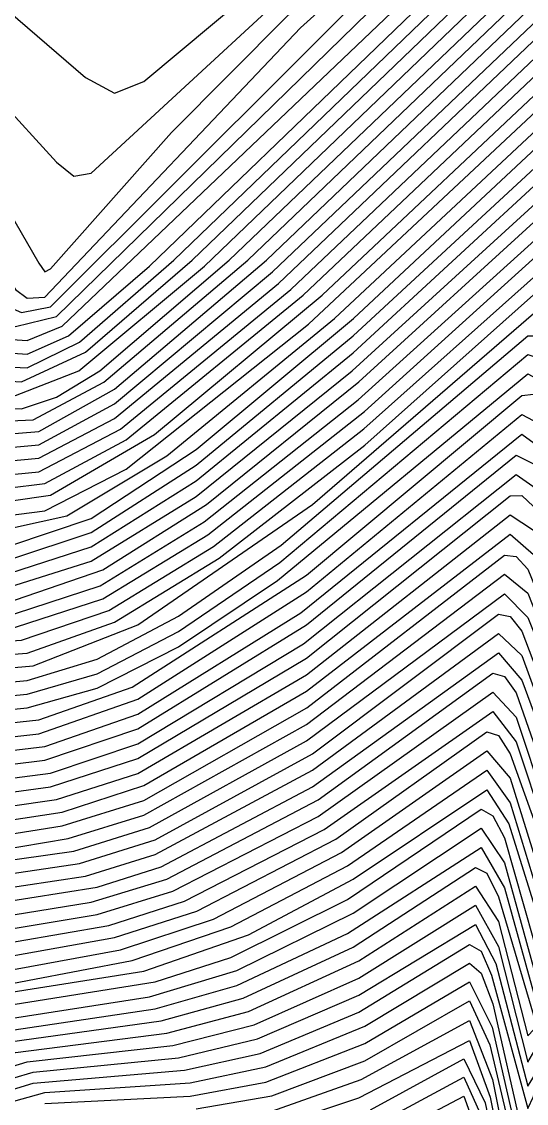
# Model space of a CAD drawing. Header units: inches. Extents: x 2608994 to 2618701, y 1261813 to 1271655.
# Drawn here: x 2617342 to 2617446.1, y 1262908.6 to 1263132 of the extents above; entities that cross this region are included whole.
import ezdxf

# ---------------------------------------------------------------- set-up
doc = ezdxf.new("R2010")
doc.units = ezdxf.units.IN
doc.header["$MEASUREMENT"] = 0

msp = doc.modelspace()

# ---------------------------------------------------------------- linework, layer by layer
for points, elevation in [([(2617301.44, 1262891.92), (2617326.4, 1262912.12), (2617343.2, 1262917.18), (2617373.2, 1262920.56), (2617390, 1262924.84), (2617411.6, 1262934.5), (2617435.6, 1262949.55), (2617440.4, 1262941.01), (2617446.4, 1262917.11), (2617448.8, 1262921.28), (2617468, 1263007.69), (2617517.2, 1263258.87), (2617774, 1264604.32)], 341), ([(2617304.58, 1262891.92), (2617327.6, 1262910.11), (2617344.4, 1262915.07), (2617374.4, 1262918.01), (2617390.67, 1262921.92), (2617411.6, 1262930.97), (2617435.6, 1262945.54), (2617439.83, 1262937.52), (2617446.4, 1262912.19), (2617447.6, 1262914.04), (2617466.8, 1262998.66), (2617512.4, 1263231), (2617773.83, 1264600.72)], 342), ([(2616780.51, 1262458.72), (2616929.2, 1262617.09), (2617034.8, 1262723.72), (2617136.8, 1262819.23), (2617177.6, 1262854.21), (2617207.6, 1262877.39), (2617224.4, 1262886.87), (2617242.4, 1262891.42), (2617256.8, 1262891.23), (2617297.6, 1262885.41), (2617299.36, 1262893.12), (2617325.2, 1262914.22), (2617340.8, 1262919.1), (2617372, 1262923.11), (2617388.8, 1262927.57), (2617411.6, 1262938.02), (2617435.6, 1262953.48), (2617440.4, 1262946.19), (2617446.4, 1262922.55), (2617448.8, 1262925.14), (2617468, 1263010.82), (2617518.4, 1263268.1), (2617772.43, 1264598.32)], 340), ([(2616754.43, 1262456.32), (2616900.98, 1262614.72), (2617016.8, 1262732.44), (2617127.2, 1262836.63), (2617171.6, 1262875.38), (2617204, 1262901.19), (2617217.2, 1262907.26), (2617232.8, 1262908.27), (2617289.2, 1262892.76), (2617300.95, 1262906.32), (2617320.92, 1262920.72), (2617334.8, 1262925.37), (2617368.4, 1262930.65), (2617386.4, 1262936.08), (2617410.4, 1262947.89), (2617436.8, 1262965.46), (2617441.6, 1262958.32), (2617447.6, 1262936.62), (2617450, 1262940.21), (2617469.2, 1263026.13), (2617529.2, 1263333.01), (2617770.34, 1264594.72)], 337), ([(2616923.1, 1262619.52), (2617031.2, 1262728.94), (2617134.4, 1262825.7), (2617175.2, 1262860.84), (2617206.4, 1262885.06), (2617223.2, 1262893.86), (2617240, 1262896.91), (2617253.2, 1262895.92), (2617295.2, 1262888.04), (2617296.13, 1262893.12), (2617311.75, 1262907.52), (2617324, 1262916.41), (2617339.6, 1262921.32), (2617370.8, 1262925.63), (2617387.73, 1262930.32), (2617410.4, 1262940.87), (2617435.6, 1262957.33), (2617438, 1262956.16), (2617440.4, 1262951.28), (2617447.6, 1262926.86), (2617448.8, 1262929.08), (2617468, 1263013.95), (2617520.8, 1263283.55), (2617771.6, 1264596.37)], 339), ([(2616763.5, 1262457.52), (2616922.54, 1262627.92), (2617021.6, 1262728.33), (2617130.8, 1262831.15), (2617174, 1262868.56), (2617205.2, 1262892.96), (2617220.01, 1262900.32), (2617236.4, 1262902.46), (2617249.6, 1262900.67), (2617291.6, 1262890.36), (2617304.53, 1262905.12), (2617322.8, 1262918.69), (2617337.2, 1262923.33), (2617369.6, 1262928.14), (2617386.4, 1262932.96), (2617409.2, 1262943.69), (2617436.8, 1262961.44), (2617441.6, 1262953.13), (2617447.6, 1262931.54), (2617448.8, 1262933.11), (2617468, 1263017.08), (2617522, 1263292.8), (2617770.6, 1264593.52)], 338), ([(2616765.49, 1262476.72), (2616896.29, 1262619.52), (2617003.6, 1262728.28), (2617118.8, 1262837.78), (2617202.8, 1262910.07), (2617214.8, 1262915.01), (2617226.8, 1262915.04), (2617285.6, 1262897.79), (2617301.34, 1262911.12), (2617319.65, 1262923.12), (2617337.2, 1262928.54), (2617369.6, 1262933.71), (2617385.2, 1262938.74), (2617409.26, 1262950.72), (2617436.8, 1262969.39), (2617439.2, 1262968.03), (2617441.6, 1262963.43), (2617447.6, 1262942.41), (2617448.8, 1262941.55), (2617450, 1262944.07), (2617469.2, 1263029.24), (2617531.6, 1263348.43), (2617769.64, 1264593.52)], 336), ([(2616751.73, 1262479.12), (2616855.63, 1262596.72), (2616911.36, 1262655.52), (2617039.6, 1262781.3), (2617177.55, 1262908.72), (2617196.8, 1262929.74), (2617201.6, 1262931.51), (2617208.8, 1262930.56), (2617271.2, 1262909.74), (2617278.4, 1262908.8), (2617286.8, 1262911.5), (2617321.6, 1262929.89), (2617364.8, 1262938.13), (2617385.2, 1262945.04), (2617409.2, 1262957.68), (2617438, 1262977.45), (2617442.8, 1262970.69), (2617448.8, 1262950.89), (2617451.2, 1262955.2), (2617470.4, 1263041.43), (2617537.6, 1263385.46), (2617768.46, 1264592.32)], 334), ([(2616755.73, 1262492.32), (2616839.2, 1262589.7), (2616888.92, 1262643.52), (2617045.6, 1262796.03), (2617169.23, 1262911.12), (2617183.26, 1262926.72), (2617191.4, 1262939.92), (2617266.4, 1262915.17), (2617276, 1262913.78), (2617288, 1262917.08), (2617321.6, 1262932.82), (2617362.4, 1262940.34), (2617381.6, 1262946.64), (2617408, 1262960.44), (2617438, 1262981.44), (2617442.8, 1262975.8), (2617448.8, 1262956.27), (2617451.2, 1262958.99), (2617469.63, 1263040.72), (2617538.8, 1263394.7), (2617767.76, 1264591.12)], 333), ([(2616770.79, 1262491.12), (2616878.77, 1262611.12), (2616937.02, 1262671.12), (2617066, 1262797.51), (2617201.6, 1262920.43), (2617208.99, 1262923.12), (2617218.4, 1262922.64), (2617276, 1262904.27), (2617282, 1262903.59), (2617321.6, 1262926.95), (2617337.2, 1262931.19), (2617367.2, 1262935.92), (2617388.8, 1262943.43), (2617410.4, 1262954.91), (2617438, 1262973.37), (2617442.48, 1262966.32), (2617448.8, 1262946.06), (2617450, 1262948.01), (2617469.2, 1263032.35), (2617532.8, 1263357.67), (2617768.94, 1264592.32)], 335), ([(2616737.03, 1262489.92), (2616818.48, 1262590.72), (2616866.97, 1262644.72), (2616910.68, 1262687.92), (2616995.2, 1262765.66), (2617142.21, 1262905.12), (2617160.8, 1262924.39), (2617178.8, 1262947.23), (2617183.6, 1262949.59), (2617188.4, 1262948.82), (2617260.4, 1262924.85), (2617274.8, 1262923.18), (2617290.4, 1262926.73), (2617321.71, 1262938.72), (2617360, 1262945.36), (2617375.6, 1262950.34), (2617404.4, 1262965.15), (2617439.2, 1262989.51), (2617444, 1262983.27), (2617450, 1262965.24), (2617452.4, 1262970.11), (2617470.4, 1263050.73), (2617548.4, 1263450.29), (2617766.36, 1264588.72)], 331), ([(2616744.32, 1262488.72), (2616829.6, 1262590.78), (2616878.8, 1262644.66), (2616925.02, 1262690.32), (2617156.23, 1262908.72), (2617172.8, 1262926.53), (2617185.51, 1262944.72), (2617188.4, 1262945.37), (2617194.9, 1262943.52), (2617264, 1262919.85), (2617274.8, 1262918.55), (2617289.2, 1262922.09), (2617321.6, 1262935.76), (2617361.2, 1262942.85), (2617378.18, 1262948.32), (2617406.8, 1262963.18), (2617438, 1262985.34), (2617440.4, 1262984.57), (2617442.8, 1262980.83), (2617450, 1262960.6), (2617451.2, 1262962.85), (2617469.2, 1263041.67), (2617541.2, 1263410.13), (2617767.06, 1264589.92)], 332), ([(2616875.86, 1262708.32), (2616978.4, 1262790.7), (2617014.4, 1262821.48), (2617097.52, 1262900.32), (2617144.27, 1262950.72), (2617157.11, 1262961.52), (2617165.6, 1262965.7), (2617172.8, 1262966.36), (2617210, 1262956.63), (2617255.6, 1262941.9), (2617278.4, 1262940.2), (2617294, 1262942.82), (2617323.17, 1262950.72), (2617355.2, 1262955.56), (2617369.6, 1262960.04), (2617402, 1262977.4), (2617440.4, 1263005.68), (2617445.2, 1263001.1), (2617451.2, 1262984.54), (2617453.6, 1262988.63), (2617470.49, 1263063.52), (2617561.6, 1263530.4), (2617764, 1264586.32)], 327), ([(2616899.29, 1262689.12), (2617000, 1262779.63), (2617118.4, 1262891.92), (2617146.23, 1262919.52), (2617167.72, 1262945.92), (2617173.39, 1262950.72), (2617178.8, 1262953.48), (2617183.6, 1262953.45), (2617259.2, 1262929.14), (2617274.8, 1262927.61), (2617290.4, 1262930.73), (2617321.6, 1262941.62), (2617357.6, 1262947.64), (2617373.2, 1262952.41), (2617403.2, 1262967.86), (2617439.2, 1262993.53), (2617444, 1262988.37), (2617450, 1262970.34), (2617452.4, 1262973.84), (2617470.4, 1263053.81), (2617549.6, 1263459.51), (2617765.66, 1264587.52)], 330), ([(2617120.83, 1262903.92), (2617142.81, 1262926.72), (2617160.61, 1262948.32), (2617168.05, 1262954.32), (2617174, 1262957.38), (2617180, 1262957.77), (2617210, 1262949.52), (2617258, 1262933.42), (2617276, 1262931.95), (2617291.6, 1262934.91), (2617321.6, 1262944.55), (2617356.4, 1262950.19), (2617372, 1262954.95), (2617403.2, 1262971.29), (2617439.2, 1262997.47), (2617441.6, 1262996.78), (2617444, 1262993.38), (2617450, 1262976.24), (2617451.2, 1262975.15), (2617452.4, 1262977.64), (2617470.4, 1263056.9), (2617552, 1263474.92), (2617764.96, 1264586.32)], 329), ([(2616886.66, 1262703.52), (2617014.4, 1262811.94), (2617103.67, 1262896.72), (2617130.8, 1262924.39), (2617152.43, 1262949.52), (2617162.63, 1262957.92), (2617169.82, 1262961.52), (2617176.4, 1262962.07), (2617210, 1262953.09), (2617256.8, 1262937.67), (2617277.2, 1262936.15), (2617292.8, 1262938.93), (2617322.8, 1262947.74), (2617357.6, 1262953.26), (2617370.8, 1262957.49), (2617402, 1262973.97), (2617440.4, 1263001.64), (2617445.2, 1262996.02), (2617451.2, 1262979.64), (2617452.4, 1262981.52), (2617470.4, 1263059.98), (2617554.4, 1263490.32), (2617764.26, 1264585.12)], 328), ([(2617091.2, 1262903.85), (2617136.14, 1262951.92), (2617151.2, 1262964.91), (2617161.34, 1262969.92), (2617170.4, 1262970.45), (2617211.2, 1262959.81), (2617255.6, 1262945.81), (2617267.6, 1262943.98), (2617280.8, 1262944.24), (2617322.8, 1262953.55), (2617354, 1262958.14), (2617369.6, 1262963.07), (2617402, 1262980.83), (2617440.4, 1263009.62), (2617442.8, 1263009.13), (2617445.2, 1263006.1), (2617451.2, 1262990.18), (2617452.4, 1262989.67), (2617453.6, 1262992.36), (2617470.4, 1263066.12), (2617564, 1263545.78), (2617763.2, 1264584.57)], 326), ([(2616818.09, 1262715.52), (2616954.4, 1262805.8), (2617004.8, 1262842.79), (2617033.6, 1262867.97), (2617087.6, 1262919.99), (2617126, 1262960.26), (2617140.4, 1262972.58), (2617152.4, 1262978.41), (2617163.2, 1262979.07), (2617205.2, 1262968.53), (2617255.6, 1262953.55), (2617268.8, 1262951.6), (2617283.2, 1262951.78), (2617351.6, 1262963.32), (2617367.2, 1262968.16), (2617400.8, 1262986.88), (2617441.6, 1263017.89), (2617446.4, 1263013.98), (2617452.4, 1262998.79), (2617458.4, 1263016.87), (2617472.8, 1263084.36), (2617753.55, 1264537.12)], 324), ([(2616900.4, 1262784.82), (2616971.2, 1262828.64), (2617000, 1262849.25), (2617025.2, 1262869.9), (2617080.4, 1262922.77), (2617123.6, 1262967.04), (2617133.2, 1262975.24), (2617142.8, 1262980.91), (2617151.2, 1262983.43), (2617159.6, 1262983.39), (2617255.6, 1262957.37), (2617270, 1262955.27), (2617284.4, 1262955.42), (2617350.4, 1262965.92), (2617367.2, 1262971.19), (2617400.83, 1262990.32), (2617441.6, 1263021.82), (2617444, 1263021.58), (2617446.4, 1263018.94), (2617452.4, 1263004.23), (2617453.6, 1263004.17), (2617460.8, 1263030.39), (2617473.05, 1263088.72), (2617753.07, 1264537.12)], 323), ([(2616844.82, 1262715.52), (2616966.4, 1262802.92), (2617009.6, 1262836.75), (2617082.48, 1262905.12), (2617128.03, 1262953.12), (2617145.8, 1262968.72), (2617157.2, 1262974.23), (2617166.8, 1262974.76), (2617207.6, 1262964.36), (2617255.6, 1262949.69), (2617280.8, 1262947.95), (2617324, 1262956.67), (2617352.8, 1262960.72), (2617368.4, 1262965.61), (2617400.8, 1262983.46), (2617441.6, 1263013.86), (2617446.4, 1263008.93), (2617452.4, 1262994.05), (2617459.6, 1263018.72), (2617473.31, 1263083.92), (2617753.8, 1264535.92)], 325), ([(2616902.01, 1263290.32), (2616985.6, 1263177.24), (2616995.2, 1263167.57), (2617044.4, 1263161.25), (2617122.4, 1263140.59), (2617159.6, 1263128.83), (2617192, 1263116.09), (2617222, 1263101.77), (2617300, 1263055.42), (2617312, 1263051.24), (2617330, 1263049.14), (2617344.4, 1263049.79), (2617358.97, 1263057.52), (2617388.65, 1263082.72), (2617458.4, 1263149.6), (2617462, 1263150.2), (2617465.6, 1263146.51), (2617475.32, 1263189.52), (2617510, 1263393.45), (2617541.49, 1263561.52), (2617636, 1264013.96)], 293), ([(2616904.35, 1263272.32), (2616991.6, 1263151.74), (2617013.2, 1263154.47), (2617036, 1263152.47), (2617145.2, 1263125.43), (2617180, 1263113.22), (2617212.4, 1263099.08), (2617296.4, 1263052.45), (2617309.6, 1263048.34), (2617331.2, 1263046.19), (2617345.6, 1263047.4), (2617361.2, 1263056.11), (2617392.5, 1263082.72), (2617457.2, 1263144.7), (2617460.8, 1263145.98), (2617464.4, 1263142.18), (2617465.6, 1263142.71), (2617475.63, 1263188.32), (2617510, 1263389.52), (2617540.45, 1263551.92), (2617633.6, 1263998.75)], 294), ([(2616890.17, 1263274.72), (2616966.27, 1263169.12), (2616982.72, 1263149.92), (2616992.8, 1263142.17), (2617009.6, 1263145.06), (2617032.4, 1263143.52), (2617141.6, 1263118.57), (2617175.2, 1263107.47), (2617207.6, 1263094.07), (2617292.8, 1263049.51), (2617309.6, 1263045.06), (2617331.2, 1263043.29), (2617345.6, 1263044.62), (2617361.2, 1263053.08), (2617393.75, 1263080.32), (2617457.2, 1263140.88), (2617460.8, 1263141.21), (2617464.4, 1263136.75), (2617465.6, 1263139.2), (2617475.71, 1263185.92), (2617510, 1263385.6), (2617539.4, 1263542.32), (2617631.2, 1263983.52)], 295), ([(2616873.71, 1263279.52), (2616931.08, 1263199.12), (2616955.4, 1263167.92), (2616977.14, 1263143.92), (2616992.8, 1263132.55), (2616998.8, 1263131.49), (2617008.4, 1263136.32), (2617028.8, 1263135.24), (2617138, 1263111.96), (2617171.6, 1263101.45), (2617202.8, 1263089.2), (2617288.85, 1263046.72), (2617307.2, 1263042.19), (2617330, 1263040.4), (2617345.6, 1263041.83), (2617361.2, 1263050.07), (2617394.98, 1263077.92), (2617456, 1263136.02), (2617459.6, 1263137.04), (2617464.4, 1263132.48), (2617475.14, 1263179.92), (2617510, 1263381.72), (2617539.52, 1263538.72), (2617628.8, 1263968.29)], 296), ([(2617164.4, 1263096.84), (2617196.8, 1263084.96), (2617285.6, 1263043.71), (2617307.2, 1263038.95), (2617330, 1263037.52), (2617345.6, 1263039.04), (2617362.4, 1263047.87), (2617397.54, 1263076.72), (2617456, 1263132.15), (2617458.4, 1263132.76), (2617463.2, 1263127.64), (2617464.4, 1263128.73), (2617475.23, 1263177.52), (2617507.6, 1263364.52), (2617538.45, 1263529.12), (2617626.4, 1263953.05)], 297), ([(2617158.4, 1263091.91), (2617190.8, 1263080.8), (2617282.38, 1263040.72), (2617307.2, 1263035.74), (2617331.2, 1263034.67), (2617346.8, 1263036.64), (2617363.6, 1263045.66), (2617400.11, 1263075.52), (2617454.8, 1263127.33), (2617458.4, 1263128.13), (2617463.2, 1263122.53), (2617464.4, 1263125.21), (2617475.32, 1263175.12), (2617507.6, 1263360.74), (2617537.6, 1263520.61), (2617624, 1263937.8)], 298), ([(2617151.2, 1263087.42), (2617184.8, 1263076.7), (2617278.4, 1263038.02), (2617306, 1263032.7), (2617331.2, 1263031.81), (2617348, 1263034.25), (2617369.42, 1263046.72), (2617404.02, 1263075.52), (2617454.8, 1263123.43), (2617458.4, 1263123.36), (2617463.2, 1263118.41), (2617474.74, 1263169.12), (2617507.6, 1263356.99), (2617537.6, 1263516.48), (2617621.6, 1263922.54)], 299), ([(2617144, 1263082.99), (2617178.8, 1263072.67), (2617276, 1263034.88), (2617304.8, 1263029.64), (2617331.2, 1263028.96), (2617346.8, 1263030.99), (2617363.6, 1263039.59), (2617401.2, 1263069.52), (2617453.6, 1263118.64), (2617457.2, 1263119.27), (2617462, 1263113.11), (2617463.2, 1263114.68), (2617474.84, 1263166.72), (2617506.4, 1263346.65), (2617536.4, 1263506.25), (2617619.2, 1263907.27)], 300), ([(2617171.6, 1263069.1), (2617272.4, 1263032.14), (2617304.8, 1263026.47), (2617334.8, 1263026.31), (2617351.35, 1263029.92), (2617372, 1263042.33), (2617406.52, 1263070.72), (2617453.6, 1263114.71), (2617457.2, 1263114.51), (2617462, 1263108.36), (2617463.2, 1263111.14), (2617474.93, 1263164.32), (2617535.57, 1263497.92), (2617618, 1263898.03)], 301), ([(2616912.14, 1263119.92), (2616941.2, 1263092.19), (2616956.8, 1263081.33), (2616971.2, 1263074.03), (2616989.2, 1263069.29), (2617007.2, 1263069.72), (2617018, 1263073.51), (2617040.8, 1263087.52), (2617091.2, 1263081.13), (2617128.4, 1263074.62), (2617164.4, 1263065.55), (2617271.2, 1263028.86), (2617306, 1263023.22), (2617339.6, 1263023.77), (2617356.4, 1263029.42), (2617378, 1263043.65), (2617410.48, 1263070.72), (2617452.4, 1263109.97), (2617456, 1263110.46), (2617462, 1263104.31), (2617474.36, 1263158.32), (2617535.42, 1263493.12), (2617615.6, 1263882.76)], 302), ([(2617157.2, 1263062.05), (2617193.2, 1263051.15), (2617252, 1263030.55), (2617273.6, 1263024.83), (2617306, 1263020.1), (2617339.6, 1263020.95), (2617356.4, 1263026.48), (2617378, 1263040.42), (2617410.4, 1263067.12), (2617452.4, 1263106.04), (2617456, 1263105.72), (2617460.8, 1263098.73), (2617462, 1263100.57), (2617474.46, 1263155.92), (2617534.33, 1263483.52), (2617613.2, 1263867.48)], 303), ([(2617146.4, 1263059.5), (2617186, 1263048.42), (2617249.15, 1263027.52), (2617276, 1263020.87), (2617306, 1263016.99), (2617339.6, 1263018.13), (2617356.4, 1263023.53), (2617378, 1263037.19), (2617410.4, 1263063.6), (2617451.2, 1263101.34), (2617456, 1263100.86), (2617460.8, 1263094.18), (2617462, 1263097), (2617474.56, 1263153.52), (2617533.71, 1263476.32), (2617612, 1263858.26)], 304), ([(2616919.6, 1263064.97), (2616936.4, 1263053.56), (2616953.2, 1263044.99), (2616978.4, 1263038.52), (2617003.6, 1263039.7), (2617020.4, 1263045.83), (2617054, 1263068.05), (2617062.4, 1263069.21), (2617109.2, 1263062.18), (2617146.4, 1263054.4), (2617244.4, 1263025.12), (2617274.8, 1263017.66), (2617304.8, 1263013.94), (2617339.6, 1263015.31), (2617356.4, 1263020.58), (2617378, 1263033.97), (2617410.21, 1263059.92), (2617451.2, 1263097.41), (2617454.8, 1263097), (2617459.6, 1263089.84), (2617460.8, 1263090.16), (2617474, 1263147.65), (2617533.31, 1263470.32), (2617610.8, 1263849.05)], 305), ([(2616929.2, 1263043.47), (2616947.2, 1263034.3), (2616961.6, 1263029.67), (2616976, 1263027.42), (2616990.4, 1263027.45), (2617003.6, 1263029.61), (2617022.8, 1263037.47), (2617058.34, 1263062.32), (2617068.4, 1263064.01), (2617147.6, 1263049.24), (2617239.75, 1263022.72), (2617274.8, 1263014.22), (2617304.8, 1263010.84), (2617340.8, 1263012.6), (2617358.8, 1263018.8), (2617380.15, 1263032.32), (2617411.6, 1263057.61), (2617450, 1263092.74), (2617454.8, 1263092.16), (2617459.6, 1263084.44), (2617460.8, 1263086.4), (2617474, 1263144.7), (2617532.8, 1263463.73), (2617609.6, 1263839.85)], 306), ([(2616925.6, 1263030.64), (2616943.6, 1263022.07), (2616958, 1263017.91), (2616973.6, 1263015.94), (2616989.2, 1263016.5), (2617003.6, 1263019.37), (2617024, 1263028.39), (2617062.4, 1263056.51), (2617073.2, 1263058.9), (2617146.4, 1263044.88), (2617273.6, 1263011), (2617303.6, 1263007.76), (2617340.8, 1263009.78), (2617358.2, 1263015.52), (2617379.65, 1263028.72), (2617411.4, 1263053.92), (2617450, 1263088.82), (2617453.6, 1263088.34), (2617459.6, 1263079.98), (2617460.8, 1263082.8), (2617474, 1263141.75), (2617531.6, 1263453.65), (2617608.4, 1263830.67)], 307), ([(2616917.2, 1263019.89), (2616936.4, 1263010.56), (2616952, 1263006.07), (2616968.8, 1263004.12), (2616985.6, 1263004.94), (2617002.4, 1263008.6), (2617025.2, 1263019.28), (2617066, 1263050.49), (2617072, 1263053.07), (2617079.2, 1263053.8), (2617147.6, 1263040.16), (2617273.6, 1263007.55), (2617302.4, 1263004.67), (2617340.8, 1263006.95), (2617358.8, 1263012.83), (2617380.4, 1263026.02), (2617412.71, 1263051.52), (2617448.8, 1263084.17), (2617453.1, 1263083.92), (2617458.4, 1263075.45), (2617459.6, 1263075.96), (2617472.8, 1263132.55), (2617528, 1263431.28), (2617607.2, 1263821.49)], 308), ([(2616929.2, 1262998.29), (2616946, 1262993.56), (2616964, 1262991.75), (2616982, 1262992.97), (2617000, 1262997.21), (2617025.2, 1263009.3), (2617069.6, 1263044.5), (2617076.8, 1263047.81), (2617084, 1263048.77), (2617145.2, 1263036.52), (2617272.4, 1263004.32), (2617301.2, 1263001.57), (2617342, 1263004.27), (2617360, 1263010.41), (2617381.6, 1263023.63), (2617412.61, 1263047.92), (2617448.8, 1263080.26), (2617453.6, 1263078.61), (2617458.4, 1263070.18), (2617459.6, 1263072.17), (2617472.8, 1263129.59), (2617526.8, 1263421.23), (2617606, 1263812.33)], 309), ([(2617139.2, 1263033.91), (2617272.4, 1263000.87), (2617301.2, 1262998.46), (2617343.2, 1263001.62), (2617361.2, 1263007.99), (2617382.8, 1263021.23), (2617412.8, 1263044.57), (2617447.6, 1263075.62), (2617450, 1263076.32), (2617452.4, 1263074.97), (2617458.4, 1263065.75), (2617459.6, 1263068.53), (2617472.8, 1263126.62), (2617525.6, 1263411.2), (2617604.8, 1263803.17)], 310), ([(2616908.8, 1262924.27), (2616935.2, 1262924.83), (2616962.8, 1262930.06), (2616990.4, 1262939.7), (2617008.4, 1262948.6), (2617025.2, 1262959.31), (2617086.4, 1263014.22), (2617096, 1263020.52), (2617105.6, 1263023.84), (2617123.6, 1263023.25), (2617262.8, 1262988.61), (2617283.2, 1262986), (2617301.2, 1262986.07), (2617343.2, 1262990.27), (2617357.6, 1262994.36), (2617374.4, 1263002.88), (2617394.8, 1263016.62), (2617446.4, 1263059.28), (2617451.2, 1263056.67), (2617456, 1263046.79), (2617458.4, 1263050.6), (2617471.6, 1263108.56), (2617524.4, 1263389.85), (2617606, 1263797.32)], 314), ([(2616912.4, 1262972.14), (2616934, 1262966.89), (2616952, 1262965.9), (2616970, 1262967.51), (2616988, 1262971.57), (2617006, 1262978.26), (2617028.8, 1262991.76), (2617076.33, 1263032.32), (2617090, 1263038.38), (2617108, 1263037.4), (2617264, 1262998.94), (2617285.6, 1262995.82), (2617306, 1262995.58), (2617344.4, 1262998.99), (2617366, 1263007.44), (2617402, 1263032.3), (2617447.6, 1263071.74), (2617451.2, 1263071.24), (2617457.2, 1263061.1), (2617458.4, 1263061.71), (2617472.8, 1263123.64), (2617524.4, 1263401.2), (2617603.6, 1263794.02)], 311), ([(2616918.4, 1262938.98), (2616942.4, 1262939), (2616968.8, 1262943.51), (2616994, 1262951.95), (2617025.2, 1262969.14), (2617082.8, 1263020.04), (2617091.2, 1263025.46), (2617100.8, 1263028.7), (2617118.8, 1263027.87), (2617262.8, 1262992.14), (2617283.2, 1262989.34), (2617302.4, 1262989.24), (2617343.2, 1262993.1), (2617357.6, 1262997.34), (2617374.4, 1263006.04), (2617395.25, 1263020.32), (2617446.4, 1263063.25), (2617451.2, 1263061.62), (2617457.2, 1263051.48), (2617458.4, 1263054.19), (2617472.8, 1263117.67), (2617520.8, 1263375.08), (2617604.8, 1263794.14)], 313), ([(2616926.8, 1262953.13), (2616949.6, 1262952.74), (2616973.6, 1262956.41), (2616996.4, 1262963.62), (2617025.2, 1262979.07), (2617079.2, 1263025.89), (2617087.6, 1263031.04), (2617095.5, 1263033.52), (2617112.8, 1263032.76), (2617264, 1262995.42), (2617284.4, 1262992.59), (2617303.6, 1262992.38), (2617343.2, 1262995.94), (2617357.6, 1263000.33), (2617374.4, 1263009.2), (2617395.55, 1263023.92), (2617446.4, 1263067.1), (2617450.39, 1263067.12), (2617457.2, 1263055.92), (2617458.4, 1263057.88), (2617472.8, 1263120.66), (2617523.2, 1263391.22), (2617602.4, 1263784.87)], 312), ([(2616924.4, 1262909.7), (2616955.6, 1262915.91), (2616985.6, 1262926.7), (2617006, 1262937.03), (2617025.2, 1262949.55), (2617090, 1263008.42), (2617100.53, 1263015.52), (2617110.4, 1263019.05), (2617128.4, 1263018.63), (2617261.6, 1262985.3), (2617280.8, 1262982.79), (2617298.8, 1262982.79), (2617345.6, 1262987.81), (2617364.8, 1262994.56), (2617400.8, 1263017.67), (2617445.2, 1263054.78), (2617447.6, 1263055.08), (2617450, 1263053.25), (2617456, 1263041.64), (2617457.2, 1263043.52), (2617472.8, 1263111.67), (2617517.2, 1263349.14), (2617602.4, 1263775.9)], 315), ([(2616918.4, 1263314.97), (2616978.4, 1263239.8), (2617000, 1263218.19), (2617027.6, 1263204.89), (2617157.2, 1263156.38), (2617202.8, 1263136.31), (2617250.8, 1263108.91), (2617305.2, 1263068.32), (2617317.24, 1263061.12), (2617326.4, 1263058.53), (2617342, 1263057.65), (2617355.2, 1263063.75), (2617377.22, 1263082.72), (2617460.8, 1263163.19), (2617463.2, 1263163.96), (2617466.8, 1263160.58), (2617470.4, 1263173.33), (2617511.5, 1263413.92), (2617541.53, 1263574.72), (2617579.07, 1263759.52)], 290), ([(2616910, 1262893.4), (2616943.6, 1262899.89), (2616978.4, 1262912.3), (2617001.2, 1262923.82), (2617022.8, 1262937.93), (2617094.64, 1263003.52), (2617105.34, 1263010.72), (2617115.19, 1263014.32), (2617123.6, 1263015.19), (2617133.2, 1263014.02), (2617261.6, 1262981.75), (2617279.6, 1262979.47), (2617297.6, 1262979.57), (2617345.6, 1262984.96), (2617366, 1262992.08), (2617400.8, 1263014.25), (2617445.2, 1263050.86), (2617450, 1263048.33), (2617456, 1263037.17), (2617457.2, 1263039.78), (2617471.6, 1263102.55), (2617519.6, 1263357.82), (2617598.8, 1263754.47)], 316), ([(2616920.19, 1263297.52), (2616979.6, 1263220.84), (2616997.6, 1263202.25), (2617018.11, 1263193.12), (2617147.6, 1263150.59), (2617192, 1263132.66), (2617242.4, 1263105.96), (2617300.02, 1263065.92), (2617312.75, 1263058.72), (2617324, 1263055.72), (2617340.8, 1263054.8), (2617353.85, 1263059.92), (2617379.72, 1263081.52), (2617459.6, 1263158.3), (2617462.03, 1263159.52), (2617466.8, 1263156.64), (2617475.6, 1263196.72), (2617510, 1263401.4), (2617541.92, 1263572.32), (2617577.75, 1263748.72)], 291), ([(2616899.2, 1263308.49), (2616982, 1263200.08), (2616997.6, 1263184.39), (2617010.8, 1263179.99), (2617049.2, 1263171.36), (2617124.8, 1263148.9), (2617178.8, 1263129.84), (2617231.6, 1263104.31), (2617296.68, 1263062.32), (2617311.33, 1263055.12), (2617325.2, 1263052.47), (2617342, 1263052.06), (2617349.2, 1263054.45), (2617358.13, 1263059.92), (2617384.82, 1263082.72), (2617459.6, 1263154.44), (2617462.47, 1263154.72), (2617465.6, 1263151.2), (2617470.4, 1263167.5), (2617511.44, 1263405.52), (2617540.41, 1263560.32), (2617575.43, 1263733.12)], 292), ([(2616899.2, 1262876.55), (2616936.4, 1262884.63), (2616973.6, 1262898.66), (2617000, 1262912.5), (2617022.8, 1262927.91), (2617098.4, 1262997.92), (2617109.2, 1263005.49), (2617118.8, 1263009.36), (2617127.2, 1263010.57), (2617136.8, 1263009.68), (2617260.4, 1262978.4), (2617278.4, 1262976.12), (2617296.4, 1262976.32), (2617346.8, 1262982.32), (2617366, 1262989.01), (2617399.6, 1263009.95), (2617445.2, 1263046.83), (2617450, 1263043.31), (2617454.8, 1263032.55), (2617457.2, 1263036.14), (2617471.6, 1263099.53), (2617518.4, 1263348.01), (2617595.2, 1263733.04)], 317), ([(2616929.2, 1262868.83), (2616970, 1262885.34), (2616997.6, 1262900.37), (2617021.6, 1262916.89), (2617102.59, 1262992.72), (2617112.8, 1263000.13), (2617123.6, 1263004.75), (2617132, 1263006), (2617141.6, 1263005.08), (2617260.4, 1262974.81), (2617277.2, 1262972.75), (2617294, 1262972.93), (2617346.8, 1262979.48), (2617366, 1262985.94), (2617400.8, 1263007.41), (2617444, 1263042.45), (2617448.8, 1263040.07), (2617454.8, 1263027.36), (2617456, 1263029.1), (2617471.6, 1263096.51), (2617518.4, 1263344.36), (2617590.4, 1263705.44)], 318), ([(2616918.4, 1262851.16), (2616964, 1262870.6), (2616994, 1262887.39), (2617020.4, 1262905.83), (2617037.2, 1262920.31), (2617106.8, 1262987.56), (2617117.6, 1262995.52), (2617128.4, 1263000.2), (2617136.8, 1263001.48), (2617145.2, 1263000.74), (2617259.2, 1262971.42), (2617276, 1262969.33), (2617291.6, 1262969.5), (2617348, 1262976.84), (2617366, 1262982.88), (2617400.15, 1263003.52), (2617444, 1263038.48), (2617448.8, 1263035.1), (2617454.8, 1263022.82), (2617456, 1263025.31), (2617471.6, 1263093.49), (2617517.2, 1263334.58), (2617588, 1263690.13)], 319), ([(2617327.6, 1262907.62), (2617344.4, 1262912.76), (2617375.6, 1262915.44), (2617391.2, 1262918.94), (2617411.6, 1262927.45), (2617434.4, 1262941.4), (2617436.8, 1262940.02), (2617438.92, 1262935.12), (2617446.4, 1262907.58), (2617447.6, 1262910.01), (2617466.8, 1262995.51), (2617511.2, 1263221.77), (2617598.1, 1263682.72)], 343), ([(2616911.2, 1262834.02), (2616961.6, 1262857.47), (2616994, 1262876.62), (2617021.6, 1262896.68), (2617110.46, 1262981.92), (2617121.34, 1262990.32), (2617132, 1262995.36), (2617140.4, 1262996.94), (2617148.8, 1262996.4), (2617255.6, 1262968.52), (2617273.6, 1262965.95), (2617290.4, 1262966.11), (2617348, 1262974), (2617366, 1262979.82), (2617400.8, 1263000.57), (2617442.8, 1263034.06), (2617445.2, 1263034.13), (2617447.6, 1263031.9), (2617453.6, 1263018.36), (2617456, 1263021.62), (2617471.6, 1263090.45), (2617516, 1263324.81), (2617584.4, 1263668.67)], 320), ([(2616773.2, 1263578.46), (2616835.6, 1263528.06), (2616880, 1263487.88), (2616961.6, 1263408.19), (2616995.2, 1263379.37), (2617045.78, 1263343.12), (2617270, 1263190.53), (2617304.8, 1263163.96), (2617355.2, 1263120.47), (2617361.2, 1263117.25), (2617367.2, 1263119.62), (2617468, 1263203.96), (2617471.6, 1263204.83), (2617472.8, 1263209.71), (2617509.51, 1263440.32), (2617546.62, 1263641.92)], 281), ([(2616898, 1262813.56), (2616955.6, 1262842.2), (2616990.4, 1262863.48), (2617020.4, 1262885.64), (2617116.36, 1262978.32), (2617127.2, 1262986.48), (2617136.8, 1262990.94), (2617152.4, 1262992.05), (2617255.6, 1262964.84), (2617271.2, 1262962.52), (2617288, 1262962.58), (2617349.2, 1262971.38), (2617366, 1262976.77), (2617400.8, 1262997.14), (2617442.8, 1263030.15), (2617447.6, 1263026.97), (2617453.6, 1263013.07), (2617454.8, 1263014.63), (2617471.38, 1263086.32), (2617514.8, 1263315.07), (2617578.4, 1263634.87)], 321), ([(2616721.6, 1263602.12), (2616780.4, 1263559.42), (2616840.4, 1263509.93), (2616885.8, 1263467.92), (2616965.2, 1263388.42), (2616995.2, 1263361.75), (2617049.2, 1263323.55), (2617268.8, 1263178.76), (2617313.04, 1263142.72), (2617349.2, 1263103), (2617352.8, 1263100.07), (2617356.4, 1263100.72), (2617413.48, 1263153.52), (2617466.8, 1263199.08), (2617469.2, 1263199.96), (2617470.4, 1263198.74), (2617471.6, 1263201.79), (2617510.47, 1263441.52), (2617545.44, 1263631.12)], 282), ([(2616727.6, 1263584.93), (2616785.2, 1263542.33), (2616845.2, 1263491.78), (2616890.8, 1263448.62), (2616968.8, 1263368.47), (2616996.4, 1263343.23), (2617045.6, 1263308.89), (2617232.8, 1263191.16), (2617272.4, 1263164.02), (2617297.28, 1263143.92), (2617316.97, 1263124.72), (2617330.67, 1263107.92), (2617345.6, 1263082.14), (2617346.8, 1263080.33), (2617348, 1263080.98), (2617372.96, 1263109.12), (2617396.81, 1263133.12), (2617466.8, 1263195.23), (2617470.4, 1263194.48), (2617471.6, 1263198.85), (2617510.6, 1263437.92), (2617545.43, 1263626.32)], 283), ([(2616886, 1262792.34), (2616954.4, 1262829.49), (2616990.4, 1262852.75), (2617020.4, 1262875.64), (2617069.6, 1262922.07), (2617120.89, 1262973.52), (2617130.8, 1262981.29), (2617140.4, 1262986.17), (2617148.8, 1262988.04), (2617156, 1262987.72), (2617255.6, 1262961.13), (2617271.2, 1262958.88), (2617286.8, 1262959.08), (2617350.4, 1262968.76), (2617367.2, 1262974.24), (2617400.8, 1262993.72), (2617442.8, 1263026.14), (2617447.6, 1263021.96), (2617453.6, 1263008.45), (2617454.8, 1263010.77), (2617471.6, 1263084.37), (2617513.6, 1263305.33), (2617577.2, 1263625.7)], 322), ([(2616719.2, 1263577.89), (2616782.8, 1263531.02), (2616844.38, 1263478.72), (2616887.11, 1263437.92), (2616967.6, 1263353.18), (2616998.8, 1263323.75), (2617056.04, 1263285.52), (2617222, 1263186.26), (2617261.6, 1263160.36), (2617285.6, 1263141.92), (2617304.8, 1263124.44), (2617322.8, 1263103.87), (2617340.76, 1263076.72), (2617343.2, 1263074.91), (2617346.8, 1263075.13), (2617399.56, 1263130.72), (2617465.6, 1263190.39), (2617469.2, 1263189.56), (2617471.6, 1263195.94), (2617510.51, 1263433.12), (2617545.17, 1263620.32)], 284), ([(2616644.8, 1263611.09), (2616706, 1263574.32), (2616774.4, 1263524.65), (2616841.2, 1263467.92), (2616888.31, 1263422.32), (2616972.4, 1263331.64), (2617001.2, 1263304.4), (2617060.89, 1263266.32), (2617139.41, 1263220.72), (2617210, 1263182.11), (2617248.4, 1263158.48), (2617274.8, 1263139.46), (2617297.41, 1263119.92), (2617313.2, 1263103.22), (2617336.42, 1263074.32), (2617342, 1263071.91), (2617348, 1263073.14), (2617424.86, 1263149.92), (2617464.4, 1263185.5), (2617466.8, 1263186.47), (2617469.2, 1263184.44), (2617471.6, 1263193.05), (2617511.45, 1263434.32), (2617544.19, 1263610.72)], 285), ([(2616630.4, 1263607.45), (2616692.8, 1263570.91), (2616766, 1263518.44), (2616836.83, 1263458.32), (2616888.32, 1263407.92), (2616976, 1263311.05), (2617002.4, 1263286.06), (2617023.1, 1263272.32), (2617062.58, 1263249.52), (2617128.21, 1263213.52), (2617199.2, 1263177.24), (2617235.2, 1263156.46), (2617262.8, 1263137.96), (2617285.6, 1263119.88), (2617302.4, 1263103.97), (2617331.2, 1263072.67), (2617340.8, 1263069.06), (2617349.2, 1263071.13), (2617436, 1263155.92), (2617464.4, 1263181.62), (2617469.2, 1263180.76), (2617471.6, 1263190.17), (2617512.17, 1263434.32), (2617543.91, 1263604.72)], 286), ([(2616617.2, 1263603.43), (2616679.6, 1263567.67), (2616718, 1263541.81), (2616757.6, 1263512.4), (2616796, 1263481.17), (2616833.2, 1263448.17), (2616887.2, 1263394.7), (2616979.6, 1263290.16), (2617003.6, 1263267.79), (2617056.08, 1263237.52), (2617117.6, 1263205.91), (2617192, 1263170.48), (2617234, 1263147.1), (2617278.4, 1263115.85), (2617328.8, 1263069.02), (2617334.8, 1263066.72), (2617343.2, 1263066.13), (2617350.4, 1263069.1), (2617463.2, 1263176.79), (2617465.6, 1263177.37), (2617468, 1263174.92), (2617470.4, 1263182.13), (2617512.91, 1263434.32), (2617543.62, 1263598.72)], 287), ([(2616888.3, 1263379.12), (2616978.4, 1263274.34), (2617002.4, 1263251.31), (2617049.54, 1263225.52), (2617110.24, 1263196.72), (2617180, 1263166.15), (2617223.2, 1263143.81), (2617268.8, 1263113.89), (2617316.84, 1263071.92), (2617325.2, 1263066.27), (2617331.2, 1263064.13), (2617343.2, 1263063.32), (2617351.69, 1263067.12), (2617368.43, 1263081.52), (2617462, 1263171.91), (2617464.4, 1263172.98), (2617468, 1263170.52), (2617470.4, 1263179.19), (2617511.76, 1263423.52), (2617542.85, 1263590.32)], 288), ([(2616887.2, 1263365.92), (2616978.4, 1263257.13), (2617002.4, 1263233.95), (2617040.21, 1263214.72), (2617169.2, 1263161.09), (2617213.6, 1263139.79), (2617259.2, 1263111.84), (2617310.8, 1263070.35), (2617321.6, 1263063.53), (2617330, 1263061.15), (2617343.2, 1263060.53), (2617354, 1263065.84), (2617373.44, 1263082.72), (2617460.8, 1263167), (2617464.4, 1263168.29), (2617466.8, 1263165.81), (2617470.4, 1263176.26), (2617511.42, 1263417.52), (2617541.85, 1263580.72)], 289), ([(2617328.8, 1262905.85), (2617346.8, 1262910.87), (2617376.8, 1262912.85), (2617392.4, 1262916.16), (2617412.8, 1262924.53), (2617434.4, 1262937.6), (2617436.8, 1262935.48), (2617439.2, 1262929.17), (2617445.2, 1262902.85)], 344), ([(2617346.8, 1262908.6), (2617376.8, 1262910.12), (2617392.4, 1262913.01), (2617412.8, 1262920.98), (2617434.4, 1262933.72), (2617439.09, 1262924.32), (2617445.2, 1262897.6)], 345), ([(2617378, 1262907.51), (2617393.6, 1262910.19), (2617412.8, 1262917.43), (2617434.4, 1262929.76), (2617438.61, 1262920.72), (2617445.2, 1262892.76)], 346), ([(2617393.6, 1262907.04), (2617412.04, 1262913.52), (2617434.4, 1262925.7), (2617439.12, 1262913.52), (2617444, 1262888.95)], 347), ([(2617394.8, 1262904.17), (2617411.6, 1262909.77), (2617434.4, 1262921.57), (2617438.66, 1262909.92), (2617444, 1262883.17)], 348), ([(2617414, 1262907.25), (2617433.2, 1262917.84), (2617437.6, 1262908.72), (2617444, 1262878.01)], 349), ([(2617414, 1262903.64), (2617433.2, 1262914), (2617437.18, 1262905.12)], 350), ([(2617414.71, 1262900.32), (2617433.2, 1262910.07), (2617437.65, 1262897.92)], 351)]:
    msp.add_lwpolyline(points, dxfattribs=dict(elevation=elevation))

doc.saveas('drawing.dxf')
